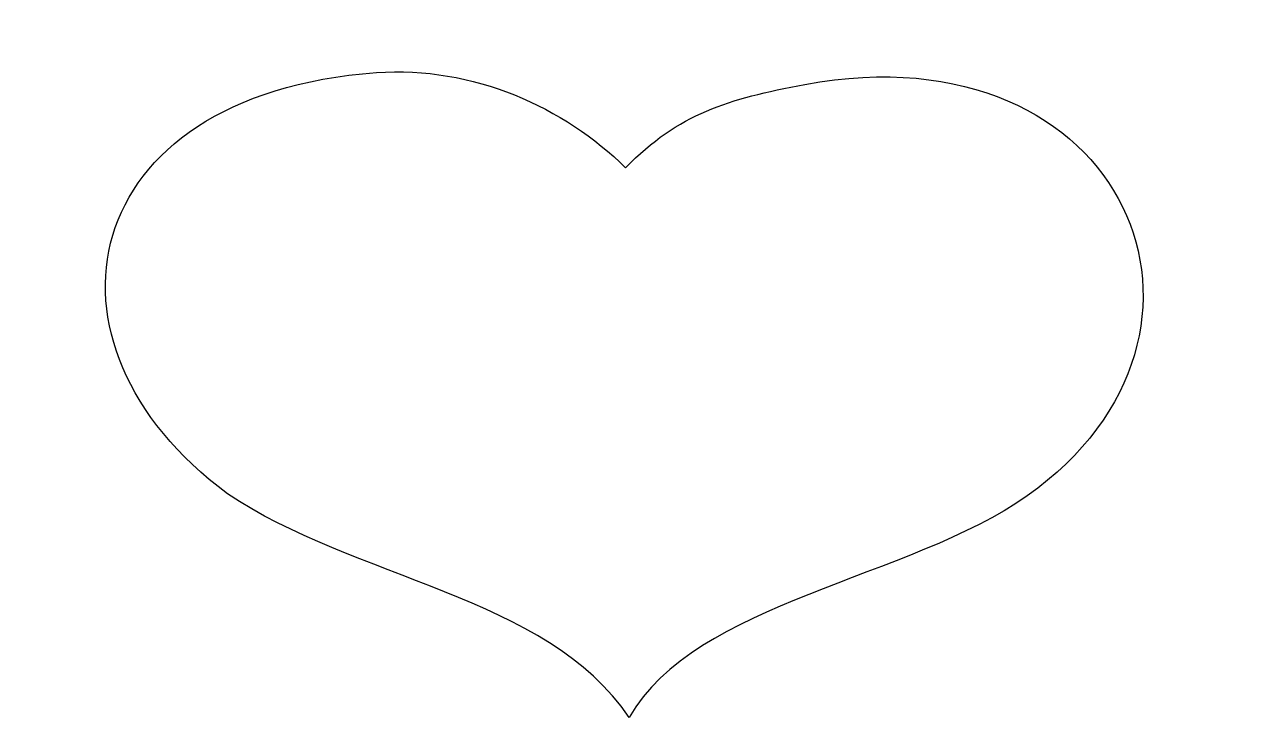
# Model space of a CAD drawing. Header units: centimetres. Extents: x -7.4 to 8.1, y -0.7 to 8.
import ezdxf

# ---------------------------------------------------------------- set-up
doc = ezdxf.new("R2010")
doc.units = ezdxf.units.CM
doc.header["$MEASUREMENT"] = 0
doc.layers.add('Layer 1', color=7, linetype='Continuous')

msp = doc.modelspace()

# ---------------------------------------------------------------- linework, layer by layer
at = {"layer": 'Layer 1', "color": 12}
msp.add_open_spline([(-2.95963, 7.3899), (-6.76099, 7.1136), (-7.39059, 3.97), (-4.83508, 2.08722), (-4.83508, 2.08722), (-3.2575, 1.01181), (-0.81087, 0.80767), (0.22139, -0.72991), (0.22139, -0.72991), (1.0461, 0.72697), (3.75337, 1.01304), (5.23279, 2.05938), (5.23279, 2.05938), (8.11806, 4.10002), (6.48355, 7.99401), (2.43301, 7.24032), (2.43301, 7.24032), (1.46183, 7.05961), (0.85032, 6.87641), (0.17471, 6.19269), (0.17471, 6.19269), (-0.5924, 6.94987), (-1.74296, 7.47834), (-2.95963, 7.38991), (-2.95963, 7.38991), (-2.95963, 7.38991), (-2.95963, 7.3899), (-2.95963, 7.3899)], degree=3, knots=[0, 0, 0, 0, 0.125, 0.125, 0.125, 0.125, 0.25, 0.25, 0.25, 0.25, 0.375, 0.375, 0.375, 0.375, 0.5, 0.5, 0.5, 0.5, 0.625, 0.625, 0.625, 0.625, 0.75, 0.75, 0.75, 0.75, 1, 1, 1, 1], dxfattribs=at)

doc.saveas('drawing.dxf')
